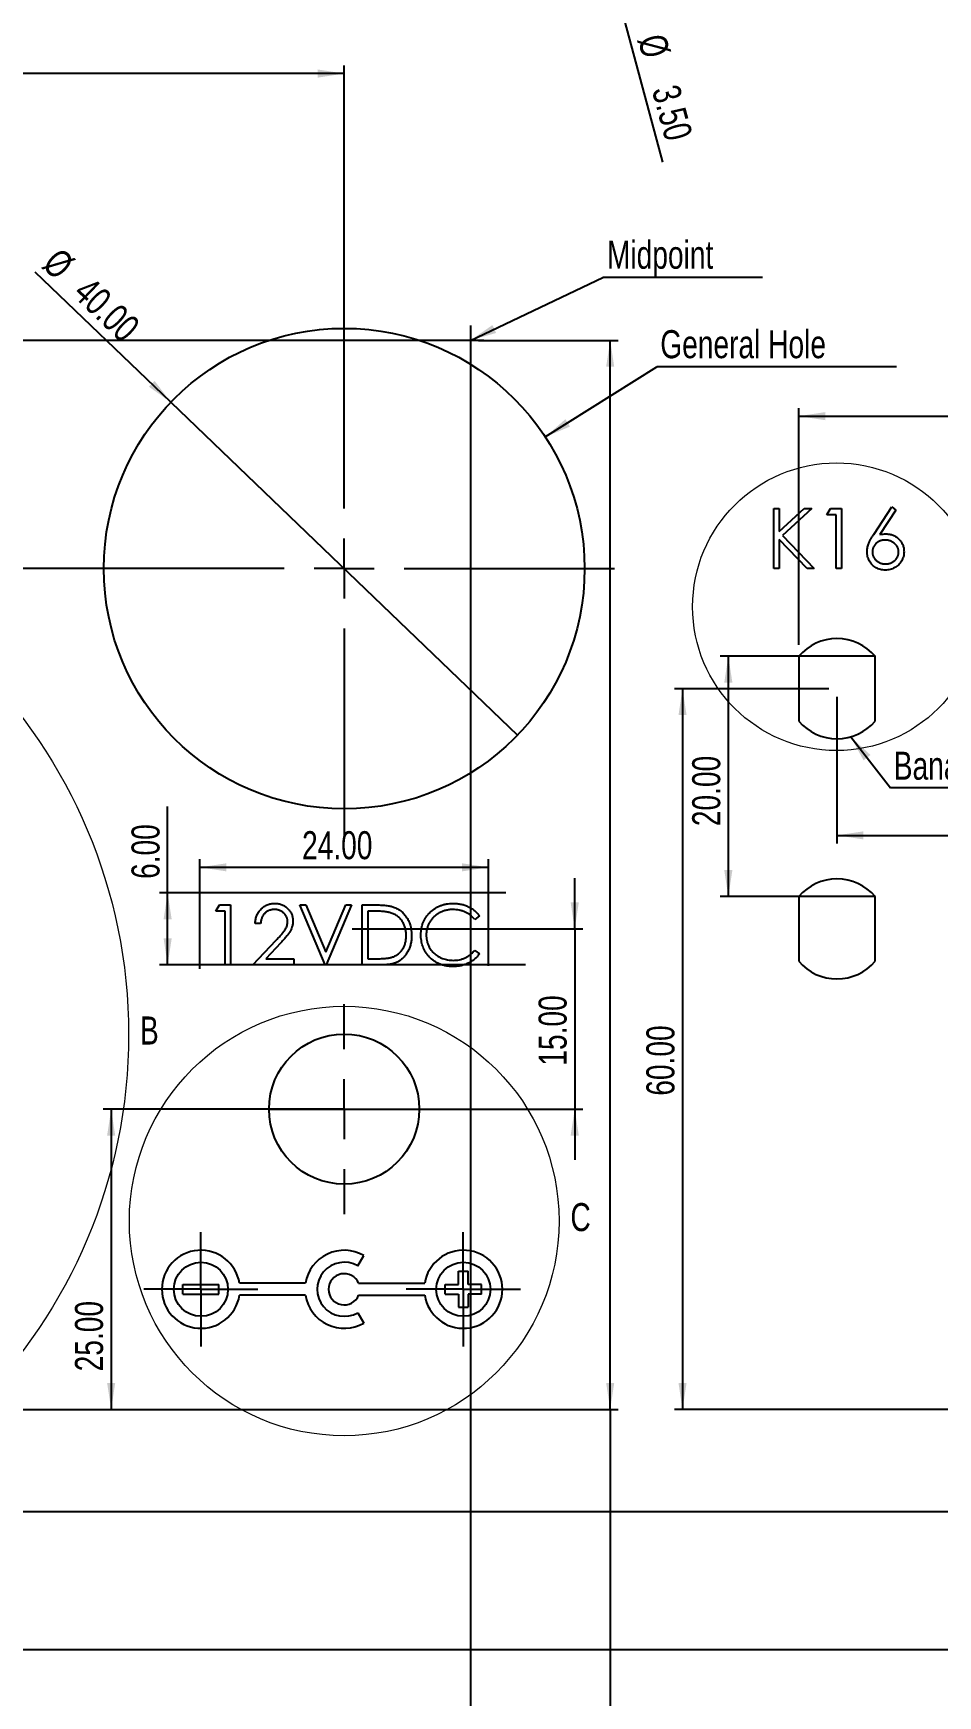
# Model space of a CAD drawing. Header units: millimetres. Extents: x 0 to 836, y 0 to 589.
# Drawn here: x 321.7 to 434.6, y 202.8 to 410.4 of the extents above; entities that cross this region are included whole.
import ezdxf

# ---------------------------------------------------------------- set-up
doc = ezdxf.new("R2010")
doc.units = ezdxf.units.MM
doc.layers.add('FORMAT', color=7, linetype='Continuous')
doc.styles.add('SLDTEXTSTYLE0', font='TXT', dxfattribs={"width": 0.75})
doc.dimstyles.new('SLDDIMSTYLE0', dxfattribs={"dimtxt": 3.5, "dimasz": 3.302, "dimexe": 0, "dimexo": 0.0625, "dimgap": 0.875, "dimtad": 1, "dimlfac": 0.666667, "dimrnd": 1e-09, "dimzin": 4, "dimdsep": 46, "dimtxsty": 'SLDTEXTSTYLE0', "dimsah": 1, "dimcen": 0.09, "dimadec": 0, "dimazin": 1, "dimtfac": 1, "dimtofl": 0, "dimtmove": 0, "dimatfit": 3, "dimfxl": 1, "dimfrac": 2, "dimtolj": 1, "dimtzin": 12, "dimarcsym": 0})
doc.dimstyles.new('SLDDIMSTYLE1', dxfattribs={"dimtxt": 3.5, "dimasz": 3.302, "dimexe": 0, "dimexo": 0.0625, "dimgap": 0.875, "dimtad": 1, "dimlfac": 0.666667, "dimrnd": 1e-09, "dimzin": 4, "dimdsep": 46, "dimtxsty": 'SLDTEXTSTYLE0', "dimsah": 1, "dimcen": 0.09, "dimadec": 0, "dimazin": 1, "dimtfac": 1, "dimtmove": 0, "dimatfit": 0, "dimfxl": 1, "dimfrac": 2, "dimtolj": 1, "dimtzin": 12, "dimarcsym": 0})
doc.dimstyles.new('SLDDIMSTYLE2', dxfattribs={"dimtxt": 3.5, "dimasz": 3.302, "dimexe": 0, "dimexo": 0.0625, "dimgap": 0.875, "dimtad": 1, "dimlfac": 0.666667, "dimrnd": 1e-09, "dimzin": 4, "dimdsep": 46, "dimtxsty": 'SLDTEXTSTYLE0', "dimblk1": 'NONE', "dimsah": 1, "dimcen": 0, "dimadec": 0, "dimazin": 1, "dimtfac": 1, "dimtmove": 0, "dimatfit": 3, "dimldrblk": 'NONE', "dimfxl": 1, "dimfrac": 2, "dimtolj": 1, "dimtzin": 12, "dimarcsym": 0})
doc.dimstyles.new('SLDDIMSTYLE7', dxfattribs={"dimtxt": 0.18, "dimasz": 3.302, "dimexe": 0, "dimexo": 0.0625, "dimgap": 0, "dimtad": 0, "dimtih": 1, "dimtoh": 1, "dimdec": 0, "dimrnd": 1e-09, "dimzin": 0, "dimdsep": 46, "dimtxsty": 'Standard', "dimsah": 1, "dimcen": 0.09, "dimadec": 0, "dimazin": 0, "dimtfac": 3.302, "dimtdec": 0, "dimtofl": 0, "dimtmove": 0, "dimatfit": 3, "dimfxl": 1, "dimfrac": 2, "dimtolj": 1, "dimtzin": 0, "dimarcsym": 0})

# ---------------------------------------------------------------- blocks, each defined once
blk = doc.blocks.new('_D_1')
at = {"layer": 'FORMAT'}
for p, q in [((58.29, 421.36), (58.29, 549.74)), ((58.29, 548.74), (694.29, 548.74)), ((694.29, 421.36), (694.29, 549.74))]:
    blk.add_line(p, q, dxfattribs=at)
for points in [[(58.29, 548.74), (61.59, 548.23), (61.59, 549.24)], [(694.29, 548.74), (690.99, 549.24), (690.99, 548.23)]]:
    blk.add_solid(points, dxfattribs=at)
at = {"layer": 'FORMAT', "insert": (369.18, 553.25), "char_height": 3.5, "attachment_point": 1, "style": 'SLDTEXTSTYLE0'}
blk.add_mtext('424.00', dxfattribs=at)
blk = doc.blocks.new('_D_5')
at = {"layer": 'FORMAT'}
for p, q in [((377.96, 372.01), (302.17, 372.01)), ((303.17, 238.51), (303.17, 372.01)), ((211.54, 238.51), (304.17, 238.51))]:
    blk.add_line(p, q, dxfattribs=at)
for points in [[(303.17, 372.01), (302.67, 368.71), (303.68, 368.71)], [(303.17, 238.51), (303.68, 241.82), (302.67, 241.82)]]:
    blk.add_solid(points, dxfattribs=at)
at = {"layer": 'FORMAT', "insert": (298.66, 290.62), "char_height": 3.5, "attachment_point": 1, "rotation": 90, "style": 'SLDTEXTSTYLE0'}
blk.add_mtext('89.00', dxfattribs=at)
blk = doc.blocks.new('_D_11')
at = {"layer": 'FORMAT'}
for p, q in [((358, 276.01), (330.46, 276.01)), ((331.46, 276.01), (331.46, 238.51)), ((211.54, 238.51), (332.46, 238.51))]:
    blk.add_line(p, q, dxfattribs=at)
for points in [[(331.46, 276.01), (330.95, 272.71), (331.96, 272.71)], [(331.46, 238.51), (331.96, 241.82), (330.95, 241.82)]]:
    blk.add_solid(points, dxfattribs=at)
at = {"layer": 'FORMAT', "insert": (326.94, 243.27), "char_height": 3.5, "attachment_point": 1, "rotation": 90, "style": 'SLDTEXTSTYLE0'}
blk.add_mtext('25.00', dxfattribs=at)
blk = doc.blocks.new('_D_15')
at = {"layer": 'FORMAT'}
for p, q in [((389.31, 298.51), (389.31, 304.86)), ((361.54, 298.51), (390.31, 298.51)), ((389.31, 298.51), (389.31, 276.01)), ((351.04, 276.01), (390.31, 276.01)), ((389.31, 276.01), (389.31, 269.66))]:
    blk.add_line(p, q, dxfattribs=at)
for points in [[(389.31, 298.51), (389.82, 301.82), (388.8, 301.82)], [(389.31, 276.01), (388.8, 272.71), (389.82, 272.71)]]:
    blk.add_solid(points, dxfattribs=at)
at = {"layer": 'FORMAT', "insert": (384.8, 281.44), "char_height": 3.5, "attachment_point": 1, "rotation": 90, "style": 'SLDTEXTSTYLE0'}
blk.add_mtext('15.00', dxfattribs=at)
blk = doc.blocks.new('_D_16')
at = {"layer": 'FORMAT'}
for p, q in [((338.5, 303.01), (338.5, 313.81)), ((380.72, 303.01), (337.5, 303.01)), ((338.5, 294.01), (338.5, 303.01)), ((383.15, 294.01), (337.5, 294.01))]:
    blk.add_line(p, q, dxfattribs=at)
for points in [[(338.5, 303.01), (338, 299.71), (339.01, 299.71)], [(338.5, 294.01), (339.01, 297.32), (338, 297.32)]]:
    blk.add_solid(points, dxfattribs=at)
at = {"layer": 'FORMAT', "insert": (333.99, 304.76), "char_height": 3.5, "attachment_point": 1, "rotation": 90, "style": 'SLDTEXTSTYLE0'}
blk.add_mtext('6.00', dxfattribs=at)
blk = doc.blocks.new('_D_17')
at = {"layer": 'FORMAT'}
for p, q in [((342.54, 293.52), (342.54, 307.21)), ((342.54, 306.21), (378.54, 306.21)), ((378.54, 293.92), (378.54, 307.21))]:
    blk.add_line(p, q, dxfattribs=at)
for points in [[(342.54, 306.21), (345.84, 305.7), (345.84, 306.71)], [(378.54, 306.21), (375.24, 306.71), (375.24, 305.7)]]:
    blk.add_solid(points, dxfattribs=at)
at = {"layer": 'FORMAT', "insert": (355.28, 310.72), "char_height": 3.5, "attachment_point": 1, "style": 'SLDTEXTSTYLE0'}
blk.add_mtext('24.00', dxfattribs=at)
blk = doc.blocks.new('_D_58')
at = {"layer": 'FORMAT'}
for p, q in [((421.04, 328.51), (401.76, 328.51)), ((402.76, 328.51), (402.76, 238.51)), ((541.04, 238.51), (401.76, 238.51))]:
    blk.add_line(p, q, dxfattribs=at)
for points in [[(402.76, 328.51), (402.26, 325.21), (403.27, 325.21)], [(402.76, 238.51), (403.27, 241.82), (402.26, 241.82)]]:
    blk.add_solid(points, dxfattribs=at)
at = {"layer": 'FORMAT', "insert": (398.25, 277.69), "char_height": 3.5, "attachment_point": 1, "rotation": 90, "style": 'SLDTEXTSTYLE0'}
blk.add_mtext('60.00', dxfattribs=at)
blk = doc.blocks.new('_D_59')
at = {"layer": 'FORMAT'}
for p, q in [((422.04, 327.51), (422.04, 309.2)), ((422.04, 310.2), (542.04, 310.2))]:
    blk.add_line(p, q, dxfattribs=at)
for points in [[(422.04, 310.2), (425.34, 309.69), (425.34, 310.7)], [(542.04, 310.2), (538.74, 310.7), (538.74, 309.69)]]:
    blk.add_solid(points, dxfattribs=at)
at = {"layer": 'FORMAT', "insert": (476.22, 314.71), "char_height": 3.5, "attachment_point": 1, "style": 'SLDTEXTSTYLE0'}
blk.add_mtext('80.00', dxfattribs=at)
blk = doc.blocks.new('_D_60')
at = {"layer": 'FORMAT'}
for p, q in [((426.86, 332.56), (407.48, 332.56)), ((408.48, 332.56), (408.48, 302.56)), ((426.86, 302.56), (407.48, 302.56))]:
    blk.add_line(p, q, dxfattribs=at)
for points in [[(408.48, 332.56), (407.97, 329.26), (408.99, 329.26)], [(408.48, 302.56), (408.99, 305.86), (407.97, 305.86)]]:
    blk.add_solid(points, dxfattribs=at)
at = {"layer": 'FORMAT', "insert": (403.97, 311.35), "char_height": 3.5, "attachment_point": 1, "rotation": 90, "style": 'SLDTEXTSTYLE0'}
blk.add_mtext('20.00', dxfattribs=at)
blk = doc.blocks.new('_D_61')
at = {"layer": 'FORMAT'}
for p, q in [((417.28, 334), (417.28, 363.55)), ((447.28, 327.15), (447.28, 363.55)), ((417.28, 362.55), (447.28, 362.55))]:
    blk.add_line(p, q, dxfattribs=at)
for points in [[(417.28, 362.55), (420.58, 362.04), (420.58, 363.05)], [(447.28, 362.55), (443.98, 363.05), (443.98, 362.04)]]:
    blk.add_solid(points, dxfattribs=at)
at = {"layer": 'FORMAT', "insert": (436.78, 367.06), "char_height": 3.5, "attachment_point": 1, "style": 'SLDTEXTSTYLE0'}
blk.add_mtext('20.00', dxfattribs=at)
blk = doc.blocks.new('_D_73')
at = {"layer": 'FORMAT'}
for q in [(321.99, 380.54), (382.18, 322.73)]:
    blk.add_line((338.9, 364.3), q, dxfattribs=at)
blk.add_solid([(338.9, 364.3), (336.87, 366.95), (336.17, 366.22)], dxfattribs=at)
at = {"layer": 'FORMAT', "char_height": 3.5, "attachment_point": 1, "rotation": 316.1528, "style": 'SLDTEXTSTYLE0'}
for s, insert in [('%%c', (325.11, 383.79)), ('40.00', (328.95, 380.18))]:
    blk.add_mtext(s, dxfattribs=dict(at, insert=insert))
blk = doc.blocks.new('_None')
blk = doc.blocks.new('_D_74')
at = {"layer": 'FORMAT'}
for p, q in [((210.54, 366.26), (210.54, 406.33)), ((360.54, 405.33), (210.54, 405.33)), ((360.54, 367.01), (360.54, 406.33))]:
    blk.add_line(p, q, dxfattribs=at)
for points in [[(210.54, 405.33), (213.84, 404.82), (213.84, 405.84)], [(360.54, 405.33), (357.24, 405.84), (357.24, 404.82)]]:
    blk.add_solid(points, dxfattribs=at)
at = {"layer": 'FORMAT', "insert": (278.43, 409.84), "char_height": 3.5, "attachment_point": 1, "style": 'SLDTEXTSTYLE0'}
blk.add_mtext('100.00', dxfattribs=at)
blk = doc.blocks.new('_D_75')
at = {"layer": 'FORMAT'}
for p, q in [((337.04, 343.51), (291.43, 343.51)), ((292.43, 343.51), (292.43, 238.51)), ((211.54, 238.51), (293.43, 238.51))]:
    blk.add_line(p, q, dxfattribs=at)
for points in [[(292.43, 343.51), (291.92, 340.21), (292.94, 340.21)], [(292.43, 238.51), (292.94, 241.82), (291.92, 241.82)]]:
    blk.add_solid(points, dxfattribs=at)
at = {"layer": 'FORMAT', "insert": (287.92, 285.19), "char_height": 3.5, "attachment_point": 1, "rotation": 90, "style": 'SLDTEXTSTYLE0'}
blk.add_mtext('70.00', dxfattribs=at)
blk = doc.blocks.new('_D_81')
at = {"layer": 'FORMAT'}
for q in [(389.86, 433.05), (400.25, 394.28)]:
    blk.add_line((391.22, 427.98), q, dxfattribs=at)
blk.add_solid([(391.22, 427.98), (391.58, 424.66), (392.56, 424.92)], dxfattribs=at)
at = {"layer": 'FORMAT', "char_height": 3.5, "attachment_point": 1, "rotation": 285, "style": 'SLDTEXTSTYLE0'}
for s, insert in [('2X', (398.86, 417.05)), ('%%c', (400.55, 410.54)), ('3.50', (402.3, 404.19))]:
    blk.add_mtext(s, dxfattribs=dict(at, insert=insert))
blk = doc.blocks.new('_D_89')
at = {"layer": 'FORMAT'}
for p, q in [((376.29, 373.88), (376.29, 179.51)), ((103.29, 237.51), (103.29, 179.51)), ((103.29, 180.51), (376.29, 180.51))]:
    blk.add_line(p, q, dxfattribs=at)
for points in [[(103.29, 180.51), (106.59, 180.01), (106.59, 181.02)], [(376.29, 180.51), (372.99, 181.02), (372.99, 180.01)]]:
    blk.add_solid(points, dxfattribs=at)
at = {"layer": 'FORMAT', "insert": (234.58, 185.03), "char_height": 3.5, "attachment_point": 1, "style": 'SLDTEXTSTYLE0'}
blk.add_mtext('182.00', dxfattribs=at)
blk = doc.blocks.new('_D_90')
at = {"layer": 'FORMAT'}
for p, q in [((377.29, 372.01), (394.74, 372.01)), ((393.74, 238.51), (393.74, 372.01)), ((211.54, 238.51), (394.74, 238.51)), ((393.74, 238.51), (393.74, 186.69))]:
    blk.add_line(p, q, dxfattribs=at)
for points in [[(393.74, 372.01), (393.23, 368.71), (394.24, 368.71)], [(393.74, 238.51), (394.24, 241.82), (393.23, 241.82)]]:
    blk.add_solid(points, dxfattribs=at)
at = {"layer": 'FORMAT', "insert": (389.22, 186.69), "char_height": 3.5, "attachment_point": 1, "rotation": 90, "style": 'SLDTEXTSTYLE0'}
blk.add_mtext('89.00', dxfattribs=at)
blk = doc.blocks.new('SW_NOTE_0_2')
at = {"layer": 'FORMAT', "color": 0}
blk.add_line((19.9, 0), (0, 0), dxfattribs=at)
at = {"layer": 'FORMAT', "color": 0, "insert": (0.5, 4.59), "char_height": 3.5, "attachment_point": 1, "style": 'SLDTEXTSTYLE0'}
blk.add_mtext('Midpoint', dxfattribs=at)
blk = doc.blocks.new('SW_NOTE_0_7')
at = {"layer": 'FORMAT', "color": 0}
blk.add_line((59.87, 0), (0, 0), dxfattribs=at)
at = {"layer": 'FORMAT', "color": 0, "insert": (0.4, 4.53), "char_height": 3.5, "attachment_point": 1, "style": 'SLDTEXTSTYLE0'}
blk.add_mtext('Banana Jacks (Quantity 8)', dxfattribs=at)
blk = doc.blocks.new('SW_NOTE_0_8')
at = {"layer": 'FORMAT', "color": 0}
blk.add_line((29.89, 0), (0, 0), dxfattribs=at)
at = {"layer": 'FORMAT', "color": 0, "insert": (0.43, 4.58), "char_height": 3.5, "attachment_point": 1, "style": 'SLDTEXTSTYLE0'}
blk.add_mtext('General Hole', dxfattribs=at)
blk = doc.blocks.new('SW_CENTERMARKSYMBOL_7')
at = {"layer": 'FORMAT', "color": 0}
for p, q in [((0, 7.5), (0, 13.125)), ((0, 0), (0, 3.75)), ((-7.5, 0), (-13.125, 0)), ((0, 0), (-3.75, 0)), ((0, 0), (0, -3.75)), ((0, 0), (3.75, 0)), ((7.5, 0), (13.125, 0)), ((0, -7.5), (0, -13.125))]:
    blk.add_line(p, q, dxfattribs=at)
blk = doc.blocks.new('SW_CENTERMARKSYMBOL_8')
at = {"layer": 'FORMAT', "color": 0}
for p, q in [((0, 3.75), (0, 7.125)), ((0, 0), (0, 3.75)), ((-3.75, 0), (-7.125, 0)), ((0, 0), (-3.75, 0)), ((0, 0), (0, -3.75)), ((0, 0), (3.75, 0)), ((3.75, 0), (7.125, 0)), ((0, -3.75), (0, -7.125))]:
    blk.add_line(p, q, dxfattribs=at)
blk = doc.blocks.new('SW_CENTERMARKSYMBOL_9')
at = {"layer": 'FORMAT', "color": 0}
for p, q in [((0, 3.75), (0, 7.125)), ((0, 0), (0, 3.75)), ((-3.75, 0), (-7.125, 0)), ((0, 0), (-3.75, 0)), ((0, 0), (0, -3.75)), ((0, 0), (3.75, 0)), ((3.75, 0), (7.125, 0)), ((0, -3.75), (0, -7.125))]:
    blk.add_line(p, q, dxfattribs=at)
blk = doc.blocks.new('SW_CENTERMARKSYMBOL_23')
at = {"layer": 'FORMAT', "color": 0}
for p, q in [((0, 7.5), (0, 33.75)), ((0, 0), (0, 3.75)), ((-7.5, 0), (-33.75, 0)), ((0, 0), (-3.75, 0)), ((0, 0), (0, -3.75)), ((0, 0), (3.75, 0)), ((7.5, 0), (33.75, 0)), ((0, -7.5), (0, -33.75))]:
    blk.add_line(p, q, dxfattribs=at)

msp = doc.modelspace()

# ---------------------------------------------------------------- linework, layer by layer
at = {"color": 7, "linetype": 'Continuous', "lineweight": 25}
for p, q in [((414.15547, 351.01361), (414.82855, 351.01361)), ((414.15547, 343.51361), (414.15547, 351.01361)), ((414.82855, 348.15754), (417.95505, 351.01361)), ((414.82855, 351.01361), (414.82855, 348.15754)), ((418.91508, 351.01361), (415.22969, 347.64822)), ((417.95505, 351.01361), (418.91508, 351.01361)), ((420.79008, 350.24438), (421.23029, 351.01361)), ((421.23029, 351.01361), (422.61701, 351.01361)), ((422.61701, 351.01361), (422.61701, 343.51361)), ((426.62843, 347.78344), (428.86701, 351.20592)), ((428.86701, 351.20592), (429.38534, 350.79877)), ((421.94393, 350.24438), (420.79008, 350.24438)), ((421.94393, 343.51361), (421.94393, 350.24438)), ((429.38534, 350.79877), (427.40367, 347.76842)), ((414.82855, 347.1329), (414.82855, 343.51361)), ((418.30661, 343.51361), (414.82855, 347.1329)), ((415.22969, 347.64822), (419.20355, 343.51361)), ((414.82855, 343.51361), (414.15547, 343.51361)), ((419.20355, 343.51361), (418.30661, 343.51361)), ((422.61701, 343.51361), (421.94393, 343.51361)), ((417.27758, 332.5571), (417.27758, 324.47011)), ((426.80258, 324.47011), (426.80258, 332.5571)), ((344.53047, 300.74438), (344.97067, 301.51361)), ((344.97067, 301.51361), (346.35739, 301.51361)), ((346.35739, 301.51361), (346.35739, 294.01361)), ((355.01124, 301.51361), (355.73239, 301.51361)), ((358.18432, 294.01361), (355.01124, 301.51361)), ((355.73239, 301.51361), (358.23239, 295.60315)), ((358.23239, 295.60315), (360.73239, 301.51361)), ((361.45355, 301.51361), (358.28047, 294.01361)), ((360.73239, 301.51361), (361.45355, 301.51361)), ((362.7997, 301.51361), (364.31412, 301.51361)), ((362.7997, 294.01361), (362.7997, 301.51361)), ((417.27758, 302.5571), (417.27758, 294.47011)), ((426.80258, 294.47011), (426.80258, 302.5571)), ((345.68432, 300.74438), (344.53047, 300.74438)), ((345.68432, 294.01361), (345.68432, 300.74438)), ((350.10739, 299.20592), (349.43432, 299.20592)), ((363.47278, 300.74438), (363.47278, 294.78284)), ((364.00012, 300.74438), (363.47278, 300.74438)), ((377.41508, 300.13741), (376.82614, 299.68669)), ((349.14585, 294.01361), (352.05451, 297.11758)), ((352.62843, 296.78554), (350.75192, 294.78284)), ((376.82614, 295.84053), (377.41508, 295.39432)), ((346.35739, 294.01361), (345.68432, 294.01361)), ((354.24201, 294.01361), (349.14585, 294.01361)), ((350.75192, 294.78284), (354.24201, 294.78284)), ((354.24201, 294.78284), (354.24201, 294.01361)), ((358.28047, 294.01361), (358.18432, 294.01361)), ((365.12392, 294.01361), (362.7997, 294.01361)), ((363.47278, 294.78284), (364.33365, 294.78284)), ((362.22758, 256.43644), (362.97758, 257.73548)), ((374.80705, 255.76361), (376.00705, 255.76361)), ((374.80705, 254.11361), (374.80705, 255.76361)), ((376.00705, 254.11361), (376.00705, 255.76361)), ((340.40616, 254.11361), (344.90616, 254.11361)), ((340.40616, 252.91361), (340.40616, 254.11361)), ((344.90616, 252.91361), (344.90616, 254.11361)), ((355.72312, 254.26361), (347.47312, 254.26361)), ((362.34008, 254.26361), (370.59008, 254.26361)), ((373.15705, 254.11361), (374.80705, 254.11361)), ((373.15705, 252.91361), (373.15705, 254.11361)), ((377.65705, 254.11361), (376.00705, 254.11361)), ((377.65705, 252.91361), (377.65705, 254.11361)), ((340.40616, 252.91361), (344.90616, 252.91361)), ((355.72312, 252.76361), (347.47312, 252.76361)), ((362.34008, 252.76361), (370.59008, 252.76361)), ((373.15705, 252.91361), (374.80705, 252.91361)), ((374.80705, 252.91361), (374.80705, 251.26361)), ((374.80705, 251.26361), (376.00705, 251.26361)), ((376.00705, 252.91361), (376.00705, 251.26361)), ((377.65705, 252.91361), (376.00705, 252.91361)), ((362.22758, 250.59077), (362.97758, 249.29174)), ((58.29008, 225.76361), (694.29008, 225.76361)), ((58.29008, 208.51361), (694.29008, 208.51361))]:
    msp.add_line(p, q, dxfattribs=at)
for centre, radius in [((360.54008, 343.51361), 30), ((360.54008, 276.01361), 9.375), ((342.65616, 253.51361), 3.375), ((375.40705, 253.51361), 3.375)]:
    msp.add_circle(centre, radius, dxfattribs=at)
at = {"color": 7, "linetype": 'Continuous', "lineweight": 18}
for centre, radius in [((421.97967, 338.75037), 17.95865), ((267.98143, 285.33813), 65.65304), ((360.54008, 262.03551), 26.81407)]:
    msp.add_circle(centre, radius, dxfattribs=at)
at = {"color": 7, "linetype": 'Continuous', "lineweight": 25}
for centre, radius, start, end in [((422.04008, 328.51361), 6.2475, 40.3321818, 139.6678182), ((422.04008, 328.51361), 6.2475, 220.3321818, 319.6678182), ((422.04008, 298.51361), 6.2475, 40.3321818, 139.6678182), ((422.04008, 298.51361), 6.2475, 220.3321818, 319.6678182), ((342.65616, 253.51361), 4.875, 8.8498831, 351.1501169), ((360.54008, 253.51361), 4.875, 60, 171.1501169), ((375.40705, 253.51361), 4.875, 188.8498831, 171.1501169), ((360.54008, 253.51361), 3.375, 60, 300), ((360.54008, 253.51361), 1.95, 22.6198649, 337.3801351), ((360.54008, 253.51361), 4.875, 188.8498831, 300)]:
    msp.add_arc(centre, radius, start, end, dxfattribs=at)
for points, knots in [([(425.79008, 345.60496), (425.79262, 345.68219), (425.79779, 345.8399), (425.83388, 346.07875), (425.89187, 346.32315), (425.95682, 346.53048), (426.02545, 346.70032), (426.08256, 346.83726), (426.15365, 346.97818), (426.22945, 347.1279), (426.31679, 347.28259), (426.41175, 347.44481), (426.51696, 347.61199), (426.59072, 347.72544), (426.62843, 347.78344)], [0, 0, 0, 0, 0.09781819, 0.199726053, 0.305276357, 0.415811491, 0.474472231, 0.53727388, 0.603657421, 0.674298863, 0.749834485, 0.828598477, 0.912377778, 1, 1, 1, 1]), ([(428.03918, 347.0713), (427.98205, 347.06963), (427.87045, 347.06638), (427.70672, 347.04747), (427.55176, 347.01185), (427.40353, 346.9665), (427.26478, 346.90413), (427.13452, 346.82838), (427.01224, 346.73919), (426.89922, 346.63783), (426.79675, 346.52686), (426.7085, 346.408), (426.63238, 346.28411), (426.57049, 346.15416), (426.5223, 346.0182), (426.48744, 345.87686), (426.46804, 345.72919), (426.46481, 345.62905), (426.46316, 345.57791)], [0, 0, 0, 0, 0.0705992894, 0.137900921, 0.2031961978, 0.2667897247, 0.3291063872, 0.3906535452, 0.4526530569, 0.5157480403, 0.5779263408, 0.6389300116, 0.6983507176, 0.7572960374, 0.8163937674, 0.8762669096, 0.9368171089, 1, 1, 1, 1]), ([(427.40367, 347.76842), (427.5356, 347.78945), (427.79296, 347.83047), (428.05346, 347.83723), (428.18041, 347.84053)], [0, 0, 0, 0, 0.512659336, 1, 1, 1, 1]), ([(429.73239, 345.57791), (429.73121, 345.62911), (429.7289, 345.72961), (429.70272, 345.8768), (429.66642, 346.01892), (429.6116, 346.15509), (429.54037, 346.28477), (429.45362, 346.40861), (429.35327, 346.52756), (429.23735, 346.63805), (429.11115, 346.73908), (428.97698, 346.82826), (428.8366, 346.90353), (428.69017, 346.96633), (428.53601, 347.01165), (428.3766, 347.04734), (428.20991, 347.06633), (428.09682, 347.06962), (428.03918, 347.0713)], [0, 0, 0, 0, 0.061137915, 0.119993844, 0.178225322, 0.23625642, 0.294929377, 0.354715749, 0.416729664, 0.480664408, 0.54583177, 0.609758105, 0.672971228, 0.736016869, 0.799839398, 0.864775357, 0.931087623, 1, 1, 1, 1]), ([(428.18041, 347.84053), (428.25664, 347.83848), (428.40669, 347.83445), (428.62699, 347.80341), (428.83868, 347.7545), (429.04088, 347.68321), (429.23432, 347.59213), (429.42011, 347.48297), (429.59476, 347.3501), (429.76051, 347.20168), (429.911, 347.03729), (430.04423, 346.86285), (430.15615, 346.67857), (430.24695, 346.48452), (430.31746, 346.281), (430.36886, 346.06829), (430.39925, 345.84622), (430.40337, 345.69519), (430.40547, 345.61848)], [0, 0, 0, 0, 0.0652308037, 0.128404896, 0.1900670716, 0.2509433658, 0.3115458329, 0.3728628022, 0.4350236739, 0.4990717247, 0.563091075, 0.6255101063, 0.6866800359, 0.747282503, 0.8085634952, 0.8707421035, 0.9343409515, 1, 1, 1, 1]), ([(428.06172, 343.3213), (427.9608, 343.32458), (427.76089, 343.33106), (427.46682, 343.38885), (427.18426, 343.48251), (426.91518, 343.61154), (426.66592, 343.77452), (426.44292, 343.97072), (426.2473, 344.19596), (426.08449, 344.45019), (425.95537, 344.72338), (425.85853, 345.00824), (425.80197, 345.30374), (425.79407, 345.50406), (425.79008, 345.60496)], [0, 0, 0, 0, 0.084334722, 0.167052318, 0.249566077, 0.332740482, 0.415914886, 0.49782801, 0.580372589, 0.664600121, 0.749466693, 0.832510234, 0.915639282, 1, 1, 1, 1]), ([(426.46316, 345.57791), (426.4645, 345.52723), (426.46714, 345.42786), (426.49103, 345.28142), (426.52754, 345.14049), (426.58184, 345.00581), (426.64661, 344.87532), (426.73212, 344.75374), (426.82687, 344.6337), (426.94013, 344.52441), (427.06168, 344.42272), (427.19154, 344.33383), (427.32688, 344.25779), (427.46954, 344.1982), (427.61747, 344.14929), (427.77193, 344.11487), (427.93302, 344.09541), (428.04214, 344.09218), (428.09778, 344.09053)], [0, 0, 0, 0, 0.061841703, 0.121262373, 0.180745949, 0.239230902, 0.298307559, 0.358182798, 0.420359231, 0.484792416, 0.549938484, 0.613718278, 0.676680707, 0.73915417, 0.802199703, 0.866740178, 0.932049652, 1, 1, 1, 1]), ([(430.40547, 345.61848), (430.40242, 345.51352), (430.39642, 345.30699), (430.33662, 345.00618), (430.24371, 344.71961), (430.1109, 344.45186), (429.94594, 344.20328), (429.74477, 343.98303), (429.51454, 343.78659), (429.25421, 343.62233), (428.97405, 343.48818), (428.67972, 343.39182), (428.37409, 343.3325), (428.16665, 343.32506), (428.06172, 343.3213)], [0, 0, 0, 0, 0.085947943, 0.169125212, 0.250399107, 0.332289736, 0.413364288, 0.494172283, 0.576021735, 0.660756969, 0.745783126, 0.830043593, 0.914027546, 1, 1, 1, 1]), ([(428.09778, 344.09053), (428.15342, 344.09218), (428.26254, 344.09541), (428.42362, 344.11487), (428.57807, 344.14929), (428.72603, 344.19818), (428.86862, 344.25786), (429.00384, 344.33336), (429.13248, 344.42327), (429.25411, 344.52424), (429.36689, 344.63432), (429.46392, 344.75267), (429.54681, 344.8763), (429.61417, 345.0053), (429.66787, 345.14058), (429.70456, 345.2814), (429.72841, 345.42787), (429.73105, 345.52724), (429.73239, 345.57791)], [0, 0, 0, 0, 0.067962371, 0.133283403, 0.197835298, 0.260891987, 0.323376504, 0.386350075, 0.449637731, 0.514795327, 0.579239913, 0.641814178, 0.701358565, 0.760726766, 0.819222068, 0.878716169, 0.938147354, 1, 1, 1, 1]), ([(349.43432, 299.20592), (349.4387, 299.29521), (349.44732, 299.47058), (349.48766, 299.72628), (349.54539, 299.97068), (349.62702, 300.20183), (349.72839, 300.42177), (349.84995, 300.62963), (349.99394, 300.82461), (350.15724, 301.00491), (350.3346, 301.17031), (350.52597, 301.31314), (350.72707, 301.43382), (350.93728, 301.53471), (351.15898, 301.61044), (351.39016, 301.66663), (351.63183, 301.70044), (351.79649, 301.70407), (351.88023, 301.70592)], [0, 0, 0, 0, 0.068790794, 0.135103289, 0.198978674, 0.2619043, 0.323494969, 0.385195378, 0.446969239, 0.509764777, 0.572250569, 0.633405176, 0.693251163, 0.752583163, 0.812579266, 0.873275085, 0.935549943, 1, 1, 1, 1]), ([(351.88023, 301.70592), (351.96247, 301.70399), (352.12406, 301.70021), (352.35991, 301.66772), (352.58443, 301.61684), (352.79719, 301.54545), (352.99649, 301.44948), (353.18383, 301.3342), (353.36143, 301.20087), (353.5213, 301.0439), (353.6681, 300.87632), (353.79475, 300.69742), (353.90321, 300.51264), (353.99361, 300.32058), (354.06016, 300.11943), (354.11068, 299.91212), (354.13924, 299.69649), (354.14363, 299.55055), (354.14585, 299.47635)], [0, 0, 0, 0, 0.06947546, 0.136516798, 0.200788824, 0.263829673, 0.325735023, 0.387290692, 0.449509219, 0.51296782, 0.576275215, 0.6375801, 0.697902606, 0.757172088, 0.816598528, 0.876653171, 0.937289642, 1, 1, 1, 1]), ([(364.31412, 301.51361), (364.44584, 301.51266), (364.70032, 301.51083), (365.06806, 301.49921), (365.40831, 301.47866), (365.71996, 301.44873), (366.00385, 301.41197), (366.25918, 301.3659), (366.4873, 301.31149), (366.62759, 301.26511), (366.69393, 301.24318)], [0, 0, 0, 0, 0.164289216, 0.317405911, 0.458843612, 0.589366542, 0.707831319, 0.815770031, 0.912879903, 1, 1, 1, 1]), ([(366.69393, 301.24318), (366.7807, 301.21011), (366.95229, 301.14473), (367.19659, 301.02139), (367.42657, 300.88165), (367.64347, 300.72532), (367.84233, 300.54797), (368.03092, 300.35713), (368.20152, 300.14587), (368.35775, 299.91856), (368.49861, 299.6779), (368.62105, 299.42432), (368.72274, 299.15913), (368.80715, 298.88305), (368.87368, 298.59549), (368.91907, 298.2961), (368.94901, 297.98607), (368.95202, 297.7757), (368.95355, 297.66896)], [0, 0, 0, 0, 0.061544966, 0.121694296, 0.181154855, 0.239875389, 0.298701942, 0.357647424, 0.417604843, 0.478494041, 0.540407051, 0.602344994, 0.665004328, 0.728559309, 0.793650542, 0.860534268, 0.929235961, 1, 1, 1, 1]), ([(370.10739, 297.80718), (370.11072, 297.94208), (370.11728, 298.2075), (370.17299, 298.59702), (370.2626, 298.9702), (370.38988, 299.32635), (370.55125, 299.66734), (370.75059, 299.99057), (370.98559, 300.29811), (371.25441, 300.58528), (371.54919, 300.84787), (371.86488, 301.07888), (372.20084, 301.27113), (372.55338, 301.43184), (372.92513, 301.55536), (373.31531, 301.64183), (373.72318, 301.69566), (374.00146, 301.70246), (374.14285, 301.70592)], [0, 0, 0, 0, 0.064557846, 0.127013532, 0.18795481, 0.248013913, 0.307747682, 0.368234515, 0.429469844, 0.492743437, 0.556257769, 0.618216786, 0.679655476, 0.741245546, 0.803415265, 0.866815462, 0.932328312, 1, 1, 1, 1]), ([(374.14285, 301.70592), (374.22902, 301.70488), (374.3996, 301.70284), (374.65192, 301.6829), (374.89758, 301.64965), (375.13675, 301.6044), (375.37058, 301.54825), (375.5973, 301.47509), (375.81823, 301.39144), (376.03197, 301.2951), (376.2375, 301.18696), (376.43477, 301.06821), (376.62219, 300.939), (376.8011, 300.80044), (376.96849, 300.64959), (377.12912, 300.49059), (377.27754, 300.31888), (377.36915, 300.19801), (377.41508, 300.13741)], [0, 0, 0, 0, 0.068547537, 0.135682946, 0.20121499, 0.265682235, 0.329266835, 0.392395428, 0.455069762, 0.51712685, 0.578790035, 0.639739863, 0.700191504, 0.759806243, 0.819628319, 0.879354791, 0.939511608, 1, 1, 1, 1]), ([(351.84567, 300.93669), (351.78702, 300.93515), (351.67184, 300.93214), (351.50273, 300.9111), (351.3414, 300.87478), (351.18745, 300.82512), (351.04063, 300.76199), (350.90163, 300.68337), (350.77078, 300.58955), (350.64783, 300.48317), (350.53455, 300.36474), (350.43502, 300.23272), (350.34806, 300.08952), (350.27218, 299.93553), (350.21056, 299.76934), (350.16348, 299.59155), (350.12622, 299.40293), (350.11377, 299.27268), (350.10739, 299.20592)], [0, 0, 0, 0, 0.064438672, 0.126546911, 0.186887153, 0.245877536, 0.304040885, 0.362191218, 0.420975933, 0.480660283, 0.540600275, 0.600689098, 0.66193579, 0.724442506, 0.789038394, 0.856313757, 0.926352028, 1, 1, 1, 1]), ([(353.47278, 299.41625), (353.47141, 299.46743), (353.46873, 299.56828), (353.44503, 299.71615), (353.40923, 299.85879), (353.35791, 299.99664), (353.29019, 300.12831), (353.20774, 300.25396), (353.11262, 300.37544), (353.00258, 300.48934), (352.8817, 300.59365), (352.754, 300.68606), (352.61889, 300.76329), (352.47695, 300.8266), (352.32857, 300.87626), (352.17346, 300.91067), (352.01205, 300.93227), (351.90183, 300.9352), (351.84567, 300.93669)], [0, 0, 0, 0, 0.0619654007, 0.1221219056, 0.1809884968, 0.2399332165, 0.2999058311, 0.3599888475, 0.4217757417, 0.4865758264, 0.5515348046, 0.6150175428, 0.6772586167, 0.7397299624, 0.8030501027, 0.866495132, 0.9319734742, 1, 1, 1, 1]), ([(352.05451, 297.11758), (352.12532, 297.1915), (352.26135, 297.3335), (352.45374, 297.5408), (352.62654, 297.73312), (352.78086, 297.91009), (352.91336, 298.0743), (353.03094, 298.22044), (353.12516, 298.35491), (353.2274, 298.51078), (353.32643, 298.70109), (353.41153, 298.93367), (353.46342, 299.17308), (353.46965, 299.33487), (353.47278, 299.41625)], [0, 0, 0, 0, 0.1108026438, 0.2128292023, 0.3061013098, 0.3906473211, 0.4669244694, 0.5344810393, 0.593586941, 0.6445570045, 0.7362004526, 0.8250240256, 0.9119855848, 1, 1, 1, 1]), ([(354.14585, 299.47635), (354.14223, 299.37189), (354.13503, 299.1648), (354.0735, 298.86049), (353.9774, 298.56564), (353.86169, 298.32835), (353.74497, 298.13713), (353.63978, 297.9797), (353.51664, 297.81019), (353.37376, 297.62917), (353.21409, 297.43521), (353.03618, 297.22845), (352.83877, 297.01101), (352.70022, 296.8625), (352.62843, 296.78554)], [0, 0, 0, 0, 0.098702196, 0.195672309, 0.292422427, 0.391342544, 0.444462441, 0.504228775, 0.570352338, 0.642545753, 0.722287505, 0.807921123, 0.900469538, 1, 1, 1, 1]), ([(366.30481, 300.53404), (366.24191, 300.55143), (366.10818, 300.58842), (365.88995, 300.62876), (365.64435, 300.66434), (365.37028, 300.69446), (365.06805, 300.71608), (364.73744, 300.7323), (364.3783, 300.74324), (364.12934, 300.74399), (364.00012, 300.74438)], [0, 0, 0, 0, 0.084318617, 0.179284514, 0.286582528, 0.405111483, 0.535592873, 0.67819021, 0.83297584, 1, 1, 1, 1]), ([(368.28047, 297.67046), (368.27937, 297.75817), (368.27721, 297.93049), (368.25005, 298.18333), (368.21036, 298.4265), (368.15297, 298.66003), (368.07983, 298.88436), (367.98855, 299.09826), (367.88427, 299.30398), (367.76019, 299.49678), (367.6243, 299.67913), (367.47349, 299.84617), (367.31016, 299.9983), (367.13608, 300.13789), (366.94636, 300.25931), (366.74546, 300.36792), (366.53043, 300.4601), (366.38083, 300.50913), (366.30481, 300.53404)], [0, 0, 0, 0, 0.070151176, 0.137812606, 0.203226247, 0.267174055, 0.330024003, 0.391794272, 0.453084399, 0.514333908, 0.574999993, 0.634865483, 0.694116315, 0.753441622, 0.8131258, 0.874079686, 0.936007013, 1, 1, 1, 1]), ([(374.10078, 300.93669), (374.0256, 300.93582), (373.87594, 300.9341), (373.65384, 300.91136), (373.43588, 300.87941), (373.22222, 300.832), (373.01311, 300.77206), (372.8072, 300.70043), (372.60746, 300.61181), (372.41114, 300.51387), (372.22304, 300.40324), (372.04506, 300.28257), (371.87786, 300.1532), (371.7213, 300.01467), (371.57521, 299.86758), (371.44067, 299.71037), (371.31813, 299.54354), (371.20516, 299.3693), (371.10399, 299.18815), (371.01929, 298.99941), (370.94428, 298.80633), (370.88492, 298.60672), (370.83794, 298.40199), (370.80552, 298.19158), (370.78305, 297.97594), (370.78133, 297.82977), (370.78047, 297.7561)], [0, 0, 0, 0, 0.043954909, 0.087501875, 0.130462627, 0.172752021, 0.215403067, 0.25764983, 0.300152749, 0.34312149, 0.385925163, 0.427685727, 0.46881795, 0.5094918, 0.549883031, 0.589980023, 0.63040523, 0.670868626, 0.711383944, 0.751627258, 0.791775577, 0.832458919, 0.873319045, 0.914542956, 0.956923558, 1, 1, 1, 1]), ([(376.82614, 299.68669), (376.78413, 299.73676), (376.70067, 299.83622), (376.5664, 299.97589), (376.42647, 300.10675), (376.28093, 300.22941), (376.12716, 300.33959), (375.96889, 300.44302), (375.80346, 300.53574), (375.57471, 300.64816), (375.27546, 300.76547), (374.89876, 300.86384), (374.50552, 300.92645), (374.23724, 300.93324), (374.10078, 300.93669)], [0, 0, 0, 0, 0.063163259, 0.125474941, 0.18712122, 0.248294346, 0.309294856, 0.369850066, 0.430973376, 0.49245599, 0.616147966, 0.740843698, 0.868182649, 1, 1, 1, 1]), ([(368.95355, 297.66896), (368.9522, 297.57626), (368.94954, 297.39357), (368.92569, 297.12434), (368.89103, 296.8631), (368.83736, 296.61109), (368.77222, 296.3661), (368.68872, 296.13074), (368.59307, 295.90287), (368.48154, 295.68554), (368.35909, 295.47965), (368.22769, 295.28556), (368.08747, 295.10604), (367.93709, 294.94055), (367.7785, 294.78934), (367.61066, 294.65114), (367.43314, 294.52866), (367.24674, 294.41709), (367.046, 294.31976), (366.82714, 294.23741), (366.58921, 294.16917), (366.33281, 294.11223), (366.05749, 294.06707), (365.76298, 294.03679), (365.44973, 294.01632), (365.23463, 294.01453), (365.12392, 294.01361)], [0, 0, 0, 0, 0.046080683, 0.0908068, 0.134295271, 0.177024386, 0.218822734, 0.260244116, 0.301079867, 0.341613894, 0.381583419, 0.420119591, 0.458074619, 0.494738488, 0.531194623, 0.566933698, 0.602712651, 0.638326606, 0.674853249, 0.713467371, 0.754441804, 0.797815361, 0.843989456, 0.89307157, 0.944963346, 1, 1, 1, 1]), ([(366.47758, 294.97365), (366.54605, 294.99776), (366.68133, 295.0454), (366.87608, 295.13231), (367.0577, 295.23526), (367.22936, 295.34969), (367.38863, 295.47965), (367.5374, 295.6223), (367.67536, 295.77837), (367.80109, 295.94768), (367.91361, 296.12915), (368.01105, 296.32102), (368.09644, 296.52118), (368.16347, 296.7327), (368.216, 296.95369), (368.25321, 297.18417), (368.27639, 297.42409), (368.27909, 297.58727), (368.28047, 297.67046)], [0, 0, 0, 0, 0.0624145, 0.123338231, 0.183124538, 0.241782995, 0.300578883, 0.359680075, 0.418881641, 0.479530664, 0.540850536, 0.602303396, 0.664463212, 0.727805723, 0.792894815, 0.859672328, 0.928464401, 1, 1, 1, 1]), ([(371.05841, 295.1329), (370.98248, 295.2262), (370.83153, 295.41168), (370.6384, 295.71229), (370.47309, 296.02615), (370.33942, 296.35491), (370.23493, 296.69783), (370.16254, 297.05507), (370.11551, 297.42632), (370.11013, 297.67883), (370.10739, 297.80718)], [0, 0, 0, 0, 0.12432851, 0.247156016, 0.368779749, 0.490733862, 0.613613772, 0.738957576, 0.867310575, 1, 1, 1, 1]), ([(370.78047, 297.7561), (370.78317, 297.64524), (370.78848, 297.4276), (370.83573, 297.10881), (370.90752, 296.8034), (371.01513, 296.5133), (371.14781, 296.23493), (371.31547, 295.97299), (371.50965, 295.72352), (371.7331, 295.49243), (371.97825, 295.28133), (372.24128, 295.09544), (372.52153, 294.94048), (372.81591, 294.81153), (373.12668, 294.71241), (373.45329, 294.64263), (373.79501, 294.59711), (374.02852, 294.59275), (374.14736, 294.59053)], [0, 0, 0, 0, 0.064323217, 0.126290104, 0.186726469, 0.246146432, 0.305575643, 0.365429386, 0.426326309, 0.488839906, 0.551724972, 0.613918596, 0.675483766, 0.737333897, 0.800229044, 0.864502298, 0.931040739, 1, 1, 1, 1]), ([(364.33365, 294.78284), (364.45736, 294.78337), (364.69529, 294.78439), (365.03741, 294.79337), (365.35001, 294.80803), (365.63313, 294.82855), (365.8866, 294.85569), (366.11097, 294.88596), (366.30549, 294.92367), (366.42319, 294.95785), (366.47758, 294.97365)], [0, 0, 0, 0, 0.171900665, 0.330627932, 0.475548836, 0.60674619, 0.725023803, 0.829742387, 0.92132282, 1, 1, 1, 1]), ([(374.15186, 293.8213), (374.0712, 293.82186), (373.91169, 293.82297), (373.6762, 293.84096), (373.44693, 293.86549), (373.22456, 293.90243), (373.00786, 293.94603), (372.7988, 294.00447), (372.59533, 294.06993), (372.39825, 294.14687), (372.20741, 294.23369), (372.02341, 294.33181), (371.84635, 294.44042), (371.67449, 294.55711), (371.51035, 294.68563), (371.35252, 294.8242), (371.20011, 294.97236), (371.10582, 295.07919), (371.05841, 295.1329)], [0, 0, 0, 0, 0.069662801, 0.137749562, 0.203916744, 0.268779862, 0.332413706, 0.39475354, 0.456180032, 0.516995649, 0.577395938, 0.637198344, 0.696999184, 0.756756194, 0.816553905, 0.876947997, 0.938131788, 1, 1, 1, 1]), ([(374.14736, 294.59053), (374.27829, 294.59415), (374.536, 294.60127), (374.91393, 294.66162), (375.27572, 294.75945), (375.62139, 294.89638), (375.94997, 295.07437), (376.26196, 295.29016), (376.55763, 295.54577), (376.73543, 295.74095), (376.82614, 295.84053)], [0, 0, 0, 0, 0.12851519, 0.252948636, 0.374754734, 0.495939754, 0.617180641, 0.740909469, 0.867811148, 1, 1, 1, 1]), ([(377.41508, 295.39432), (377.36769, 295.33316), (377.27312, 295.21115), (377.12, 295.03914), (376.95869, 294.87734), (376.788, 294.72707), (376.60989, 294.58531), (376.42116, 294.45609), (376.2243, 294.33761), (376.01997, 294.22913), (375.80839, 294.13288), (375.58981, 294.05047), (375.36517, 293.97949), (375.13447, 293.9211), (374.89722, 293.87551), (374.65428, 293.84504), (374.40513, 293.82417), (374.23704, 293.82227), (374.15186, 293.8213)], [0, 0, 0, 0, 0.061674239, 0.123053062, 0.183475001, 0.243726501, 0.304278917, 0.364862921, 0.425946204, 0.48739123, 0.549220384, 0.611143589, 0.67352853, 0.736961457, 0.800785283, 0.866012596, 0.932100748, 1, 1, 1, 1])]:
    msp.add_open_spline(points, degree=3, knots=knots, dxfattribs=at)

# ---------------------------------------------------------------- block references
at = {"layer": 'FORMAT'}
for name, p in [('SW_NOTE_0_2', (392.83733, 379.86806)), ('SW_CENTERMARKSYMBOL_23', (360.54008, 343.51361)), ('SW_NOTE_0_8', (399.56002, 368.7036)), ('SW_NOTE_0_7', (428.73169, 316.12256)), ('SW_CENTERMARKSYMBOL_7', (360.54008, 276.01361)), ('SW_CENTERMARKSYMBOL_8', (342.65616, 253.51361)), ('SW_CENTERMARKSYMBOL_9', (375.40705, 253.51361))]:
    msp.add_blockref(name, p, dxfattribs=at)

# ---------------------------------------------------------------- texts
at = {"color": 7, "linetype": 'Continuous', "lineweight": 18, "char_height": 3.5, "attachment_point": 1, "style": 'SLDTEXTSTYLE0'}
for s, insert in [('B', (335.052, 287.57918)), ('C', (388.7736, 264.27844))]:
    msp.add_mtext(s, dxfattribs=dict(at, insert=insert))

# ---------------------------------------------------------------- dimensions: what is measured, and where the dimension line sits
at = {"layer": 'FORMAT'}
for base, p1, p2, picture, middle in [((694.29008, 551.51361), (58.29008, 208.51361), (694.29008, 208.51361), '_D_1', (376.29008, 551.51361)), ((210.54008, 408.10903), (360.54008, 343.51361), (210.54008, 365.26361), '_D_74', (285.54008, 408.10903)), ((376.29008, 180.51361), (103.29008, 238.51361), (376.29008, 372.01361), '_D_89', (241.69149, 180.51361)), ((447.27758, 365.32445), (417.27758, 332.5571), (447.27758, 332.5571), '_D_61', (442.59861, 365.32445)), ((542.04008, 312.97337), (422.04008, 328.51361), (542.04008, 365.26361), '_D_59', (482.04008, 312.97337)), ((378.54008, 308.98412), (342.54008, 303.01361), (378.54008, 303.01361), '_D_17', (361.10226, 308.98412))]:
    dim = msp.add_linear_dim(base=base, p1=p1, p2=p2, dimstyle='SLDDIMSTYLE0', dxfattribs=at)
    dim.commit()
    dim.dimension.update_dxf_attribs({"geometry": picture, "text_midpoint": middle, "dimtype": 160})
dim = msp.add_diameter_dim_2p(p1=(389.86068, 433.04916), p2=(391.21948, 427.97805), text='2X %%c <>', dimstyle='SLDDIMSTYLE2', dxfattribs=at)
dim.commit()
dim.dimension.update_dxf_attribs({"geometry": '_D_81', "text_midpoint": (397.39405, 404.93432), "dimtype": 163})
dim = msp.add_diameter_dim_2p(p1=(382.17576, 322.73147), p2=(338.90441, 364.29575), dimstyle='SLDDIMSTYLE2', dxfattribs=at)
dim.commit()
dim.dimension.update_dxf_attribs({"geometry": '_D_73', "text_midpoint": (328.02511, 374.74587), "dimtype": 163})
for base, p1, p2, dimstyle, picture, middle in [((300.39555, 372.01361), (210.54008, 238.51361), (376.29008, 372.01361), 'SLDDIMSTYLE0', '_D_5', (300.39555, 296.4347)), ((393.73516, 372.01361), (210.54008, 238.51361), (376.29008, 372.01361), 'SLDDIMSTYLE0', '_D_90', (393.73516, 192.51361)), ((289.65366, 238.51361), (360.54008, 343.51361), (210.54008, 238.51361), 'SLDDIMSTYLE0', '_D_75', (289.65366, 291.01361)), ((405.70431, 302.5571), (417.27758, 332.5571), (417.27758, 302.5571), 'SLDDIMSTYLE0', '_D_60', (405.70431, 317.16737)), ((399.98587, 238.51361), (422.04008, 328.51361), (542.04008, 238.51361), 'SLDDIMSTYLE0', '_D_58', (399.98587, 283.51361)), ((335.72652, 303.01361), (342.54008, 294.01361), (342.54008, 303.01361), 'SLDDIMSTYLE0', '_D_16', (335.72652, 309.28892)), ((386.53273, 276.01361), (360.54008, 298.51361), (360.54008, 276.01361), 'SLDDIMSTYLE1', '_D_15', (386.53273, 287.26361)), ((328.67854, 238.51361), (360.54008, 276.01361), (210.54008, 238.51361), 'SLDDIMSTYLE0', '_D_11', (328.67854, 249.09352))]:
    dim = msp.add_linear_dim(base=base, p1=p1, p2=p2, angle=90, dimstyle=dimstyle, dxfattribs=at)
    dim.commit()
    dim.dimension.update_dxf_attribs({"geometry": picture, "text_midpoint": middle, "dimtype": 160})

# ---------------------------------------------------------------- leaders
for points in [[(376.29008, 372.01361), (392.83733, 379.86806)], [(385.63744, 359.94902), (399.56002, 368.7036)], [(423.75536, 322.50619), (428.73169, 316.12256)]]:
    msp.add_leader(points, dimstyle='SLDDIMSTYLE7', dxfattribs=at)

doc.saveas('drawing.dxf')
